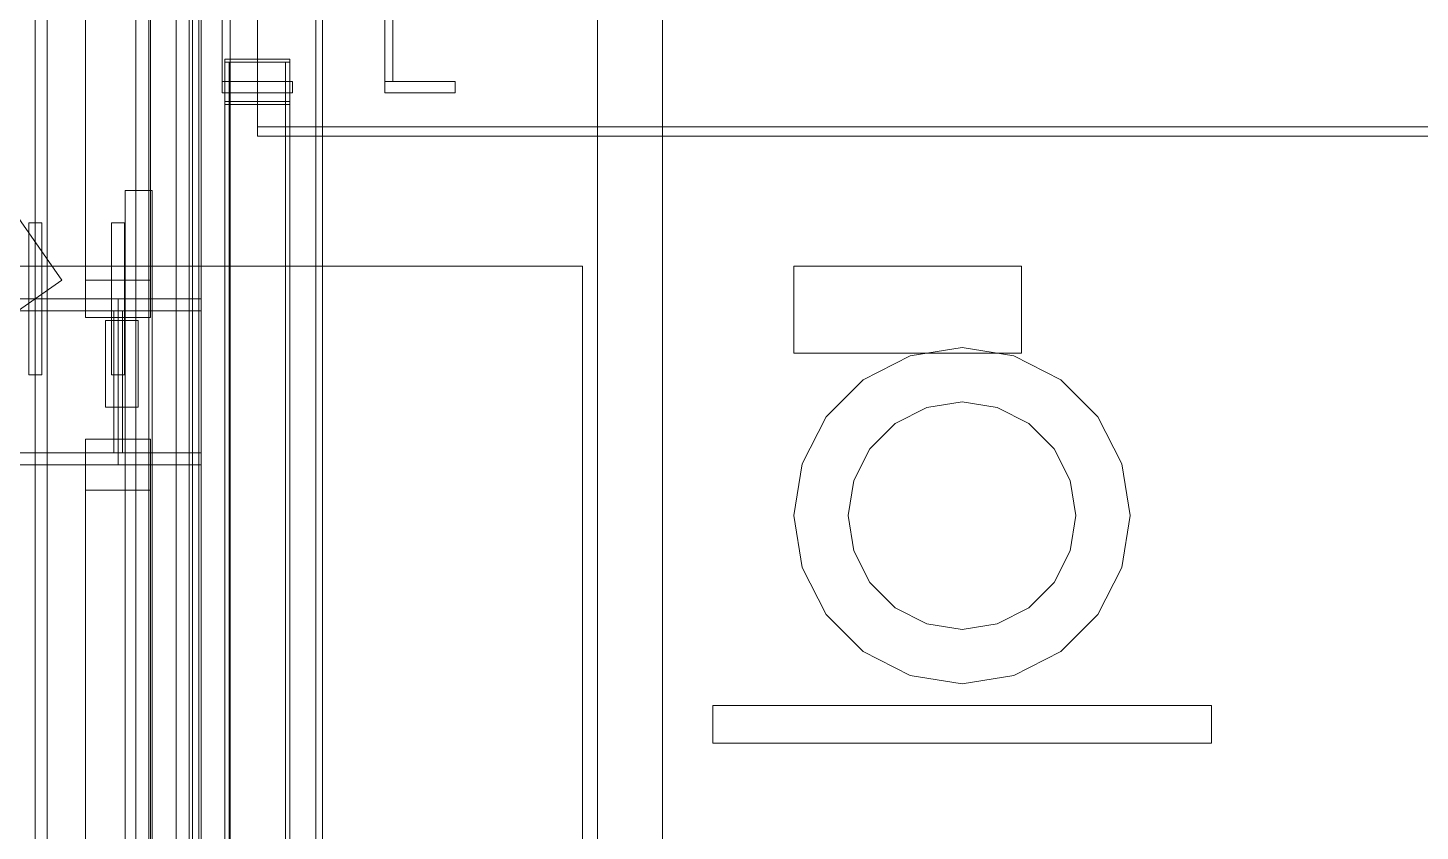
# Model space of a CAD drawing. Header units: millimetres. Extents: x -191664 to 191490, y -197311 to 10263.
# Drawn here: x 1738 to 3023, y -30841 to -30100 of the extents above; entities that cross this region are included whole.
import ezdxf

# ---------------------------------------------------------------- set-up
doc = ezdxf.new("R2010")
doc.units = ezdxf.units.MM
for name, color, linetype, lineweight in [('frontal_dos-mix', 7, 'Continuous', 0), ('frontal_dosificador', 7, 'Continuous', 0), ('frontal_secador', 7, 'Continuous', 0), ('frontal_tolva', 7, 'Continuous', 0)]:
    doc.layers.add(name, color=color, linetype=linetype, lineweight=lineweight)

msp = doc.modelspace()

# ---------------------------------------------------------------- linework, layer by layer
at = {"layer": 'frontal_dos-mix', "color": 139, "true_color": 0x344b58}
for p, q in [((1875, -31980), (1875, -29577.5)), ((1925, -31980), (1925, -29577.5)), ((2263.76, -31980), (2263.76, -29722.9)), ((2323.76, -31980), (2323.76, -29722.9))]:
    msp.add_line(p, q, dxfattribs=at)
at = {"layer": 'frontal_dosificador', "color": 8, "true_color": 0x667b86}
for p, q in [((1890, -31988), (1890, -30000)), ((1896, -31988), (1896, -30000)), ((2004, -31988), (2004, -30000)), ((2010, -31988), (2010, -30000)), ((1917.5, -30149.5), (1917.5, -30010.5)), ((1925, -30149.5), (1925, -30010.5)), ((1950, -30008.5), (1950, -30191.5)), ((2067.5, -30149.5), (2067.5, -30010.5)), ((2075, -30149.5), (2075, -30010.5)), ((1920, -31879.1), (1920, -30129.1)), ((1920, -30129.1), (1980, -30129.1)), ((1920, -30131.88), (1920, -30129.1)), ((1980, -30129.1), (1980, -31879.1)), ((1980, -30129.1), (1980, -30131.88)), ((1980, -30131.88), (1920, -30131.88)), ((1920, -30131.88), (1920, -31881.88)), ((1920, -30131.88), (1924, -30131.88)), ((1920, -30168.12), (1920, -30131.88)), ((1924, -30131.88), (1924, -31881.88)), ((1924, -30131.88), (1924, -30168.12)), ((1976, -31881.88), (1976, -30131.88)), ((1976, -30131.88), (1980, -30131.88)), ((1976, -30168.12), (1976, -30131.88)), ((1980, -31881.88), (1980, -30131.88)), ((1980, -30131.88), (1980, -30168.12)), ((1917.5, -30149.5), (1982.5, -30149.5)), ((1917.5, -30160), (1917.5, -30149.5)), ((1917.5, -30149.5), (1925, -30149.5)), ((1982.5, -30160), (1982.5, -30149.5)), ((2067.5, -30149.5), (2132.5, -30149.5)), ((2067.5, -30160), (2067.5, -30149.5)), ((2067.5, -30149.5), (2075, -30149.5)), ((2132.5, -30160), (2132.5, -30149.5)), ((1917.5, -30160), (1982.5, -30160)), ((1920, -31918.12), (1920, -30168.12)), ((1920, -30168.12), (1980, -30168.12)), ((1920, -30170.9), (1920, -30168.12)), ((1924, -30168.12), (1920, -30168.12)), ((1924, -31918.12), (1924, -30168.12)), ((1980, -30168.12), (1976, -30168.12)), ((1976, -30168.12), (1976, -31918.12)), ((1980, -30168.12), (1980, -31918.12)), ((1980, -30168.12), (1980, -30170.9)), ((2067.5, -30160), (2132.5, -30160)), ((1980, -30170.9), (1920, -30170.9)), ((1920, -30170.9), (1920, -31920.9)), ((1980, -31920.9), (1980, -30170.9)), ((1950, -30191.5), (3850, -30191.5)), ((1950, -30191.5), (1950, -30200)), ((1950, -30200), (3850, -30200))]:
    msp.add_line(p, q, dxfattribs=at)
at = {"layer": 'frontal_secador', "color": 254, "true_color": 0xd8e0dc}
msp.add_line((1850, -31900), (1850, -29850), dxfattribs=at)
at = {"layer": 'frontal_secador', "color": 252, "true_color": 0x798e91}
for p, q in [((1838, -31900), (1838, -29950)), ((1850, -31900), (1850, -29950)), ((1550, -30320), (2250, -30320)), ((2250, -30920), (2250, -30320)), ((1810, -30370), (1840, -30370)), ((1810, -30450), (1810, -30370)), ((1840, -30450), (1840, -30370)), ((1810, -30450), (1840, -30450)), ((2538.28, -30465.05), (2567.55, -30450.14)), ((2567.55, -30450.14), (2600, -30445)), ((2600, -30445), (2632.45, -30450.14)), ((2632.45, -30450.14), (2661.72, -30465.05)), ((2515.05, -30488.28), (2538.28, -30465.05)), ((2661.72, -30465.05), (2684.95, -30488.28)), ((2500.14, -30517.55), (2515.05, -30488.28)), ((2684.95, -30488.28), (2699.86, -30517.55)), ((2495, -30550), (2500.14, -30517.55)), ((2699.86, -30517.55), (2705, -30550)), ((2500.14, -30582.45), (2495, -30550)), ((2705, -30550), (2699.86, -30582.45)), ((2515.05, -30611.72), (2500.14, -30582.45)), ((2699.86, -30582.45), (2684.95, -30611.72)), ((2538.28, -30634.95), (2515.05, -30611.72)), ((2684.95, -30611.72), (2661.72, -30634.95)), ((2567.55, -30649.86), (2538.28, -30634.95)), ((2661.72, -30634.95), (2632.45, -30649.86)), ((2600, -30655), (2567.55, -30649.86)), ((2632.45, -30649.86), (2600, -30655))]:
    msp.add_line(p, q, dxfattribs=at)
at = {"layer": 'frontal_secador', "color": 9, "true_color": 0xb8c6c1}
for p, q in [((1828, -30250), (1853, -30250)), ((1828, -31550), (1828, -30250)), ((1853, -31550), (1853, -30250))]:
    msp.add_line(p, q, dxfattribs=at)
at = {"layer": 'frontal_secador', "color": 129, "true_color": 0x304542}
for p, q in [((2445, -30320), (2655, -30320)), ((2445, -30400), (2445, -30320)), ((2655, -30400), (2655, -30320)), ((2445, -30400), (2655, -30400))]:
    msp.add_line(p, q, dxfattribs=at)
at = {"layer": 'frontal_secador', "color": 142, "true_color": 0x159eb4}
for p, q in [((2552.1, -30402.59), (2600, -30395)), ((2600, -30395), (2647.9, -30402.59)), ((2508.89, -30424.6), (2552.1, -30402.59)), ((2647.9, -30402.59), (2691.11, -30424.6)), ((2474.6, -30458.89), (2508.89, -30424.6)), ((2691.11, -30424.6), (2725.4, -30458.89)), ((2452.59, -30502.1), (2474.6, -30458.89)), ((2725.4, -30458.89), (2747.41, -30502.1)), ((2445, -30550), (2452.59, -30502.1)), ((2747.41, -30502.1), (2755, -30550)), ((2452.59, -30597.9), (2445, -30550)), ((2755, -30550), (2747.41, -30597.9)), ((2474.6, -30641.11), (2452.59, -30597.9)), ((2747.41, -30597.9), (2725.4, -30641.11)), ((2508.89, -30675.4), (2474.6, -30641.11)), ((2725.4, -30641.11), (2691.11, -30675.4)), ((2552.1, -30697.41), (2508.89, -30675.4)), ((2691.11, -30675.4), (2647.9, -30697.41)), ((2600, -30705), (2552.1, -30697.41)), ((2647.9, -30697.41), (2600, -30705))]:
    msp.add_line(p, q, dxfattribs=at)
at = {"layer": 'frontal_secador', "color": 251, "true_color": 0x536a64}
for p, q in [((2370, -30725), (2830, -30725)), ((2370, -30760), (2370, -30725)), ((2830, -30760), (2830, -30725)), ((2370, -30760), (2830, -30760))]:
    msp.add_line(p, q, dxfattribs=at)
at = {"layer": 'frontal_tolva', "color": 156, "true_color": 0x164b78}
for p, q in [((1745, -31980), (1745, -28700)), ((1756, -31980), (1756, -28700)), ((1887, -31980), (1887, -28700)), ((1898, -31980), (1898, -28700)), ((1769.58, -30332.81), (722.58, -28835.81)), ((1791.5, -30332.81), (1791.5, -28835.81)), ((1851.5, -28835.81), (1851.5, -30332.81)), ((1791.5, -28870.19), (1791.5, -30367.19)), ((1851.5, -30367.19), (1851.5, -28870.19)), ((1739, -30280), (1751, -30280)), ((1739, -30420), (1739, -30280)), ((1751, -30420), (1751, -30280)), ((1815.5, -30280), (1827.5, -30280)), ((1815.5, -30420), (1815.5, -30280)), ((1827.5, -30420), (1827.5, -30280)), ((1769.58, -30332.81), (1720.42, -30367.19)), ((1851.5, -30332.81), (1791.5, -30332.81)), ((1791.5, -30332.81), (1791.5, -30367.19)), ((1851.5, -30367.19), (1851.5, -30332.81)), ((-1821.5, -30350), (1821.5, -30350)), ((-1821.5, -30361), (1821.5, -30361)), ((1745, -30350), (1898, -30350)), ((1745, -30361), (1745, -30350)), ((1745, -30361), (1898, -30361)), ((1817.5, -30361), (1825.5, -30361)), ((1817.5, -30492), (1817.5, -30361)), ((1821.5, -30361), (1821.5, -30350)), ((1821.5, -30492), (1821.5, -30361)), ((1825.5, -30492), (1825.5, -30361)), ((1898, -30361), (1898, -30350)), ((1791.5, -30367.19), (1851.5, -30367.19)), ((1739, -30420), (1751, -30420)), ((1815.5, -30420), (1827.5, -30420)), ((1791.5, -31316.57), (1791.5, -30479.57)), ((1791.5, -30479.57), (1851.5, -30479.57)), ((1791.5, -30526.43), (1791.5, -30479.57)), ((1851.5, -30479.57), (1851.5, -31316.57)), ((1851.5, -30479.57), (1851.5, -30526.43)), ((-1821.5, -30492), (1821.5, -30492)), ((-1821.5, -30503), (1821.5, -30503)), ((1745, -30492), (1898, -30492)), ((1745, -30503), (1745, -30492)), ((1745, -30503), (1898, -30503)), ((1817.5, -30492), (1825.5, -30492)), ((1821.5, -30503), (1821.5, -30492)), ((1898, -30503), (1898, -30492)), ((1851.5, -30526.43), (1791.5, -30526.43)), ((1791.5, -30526.43), (1791.5, -31363.43)), ((1851.5, -31363.43), (1851.5, -30526.43))]:
    msp.add_line(p, q, dxfattribs=at)

doc.saveas('drawing.dxf')
